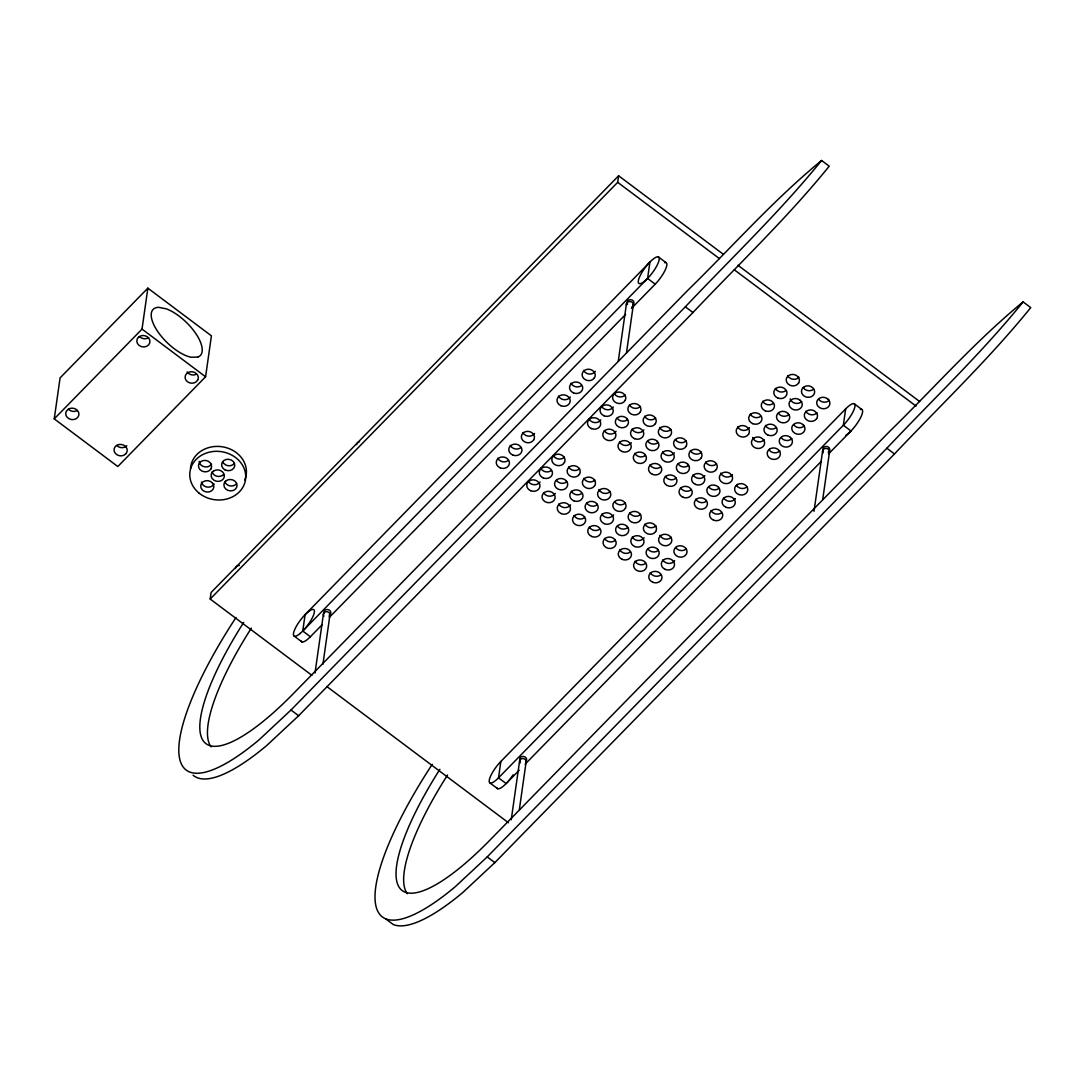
<?xml version="1.0" encoding="UTF-8"?>
<svg xmlns="http://www.w3.org/2000/svg" width="1085" height="1085" viewBox="0 0 1085 1085"><rect width="100%" height="100%" fill="white"/><g stroke="black" fill="none" stroke-linecap="round" stroke-linejoin="round"><path stroke-width="1.5" d="M54.25 418.864L60.082 377.905L147.858 288.149L211.412 335.821L205.58 376.78L117.817 466.523L54.25 418.864L142.026 329.108L147.858 288.149M311.87 675.304L210.178 599.042L211.114 592.478L618.626 175.784L723.044 254.08M302.756 631.036L305.088 614.652L649.915 262.055L647.582 278.438L302.756 631.036L310.378 636.746L322.231 624.635M315.03 672.917L323.425 613.947M322.923 664.251L329.921 615.114M500.85 761.467A16.492 4.435 -53.1 0 0 489.24 780.346A16.492 4.435 -53.1 0 0 498.517 777.85L843.343 425.252A16.492 4.435 -53.1 0 0 854.966 406.373A16.492 4.435 -53.1 0 0 845.676 408.869L500.85 761.467L498.517 777.85L506.152 783.573L519.186 770.241M511.225 819.799L519.62 760.816M519.362 809.491L526.116 761.982M210.178 599.042L617.69 182.334L618.626 175.784M618.287 361.102L626.452 303.759M626.506 352.801L633.26 305.292M814.021 511.252L822.647 450.641M822.701 499.67L829.469 452.174M845.676 408.869L843.343 425.252L850.979 430.976L828.465 453.991M193.076 775.205A197.958 53.192 -53.1 0 0 266.652 745.585L298.633 715.747L692.962 312.521C738.695 264.13 787.276 217.976 829.225 166.195L821.589 160.485C779.64 212.253 731.073 258.406 685.34 306.811L290.997 710.024L259.03 739.861A197.958 53.192 -53.1 0 1 179.486 757.9A197.958 53.192 -53.1 0 1 236.001 617.487M385.609 918.805L393.231 924.515A197.958 53.192 -53.1 0 0 462.847 892.467L494.828 862.629L894.488 453.95C940.234 405.546 988.801 359.393 1030.75 307.625L1023.128 301.901C981.179 353.683 932.598 399.822 886.865 448.227L487.206 856.906L455.225 886.743A197.958 53.192 -53.1 0 1 375.681 904.768A197.958 53.192 -53.1 0 1 432.21 764.355M329.216 616.429L329.664 615.819A3.296 2.848 8.1 0 0 326.354 611.669A3.296 2.848 8.1 0 0 323.995 616.104M564.376 457.138L564.024 457.558A6.605 5.71 8.1 0 1 553.621 455.985M625.136 395.008L624.784 395.442A6.605 5.71 8.1 0 1 614.381 393.855M625.394 502.897L625.055 503.332A6.605 5.71 8.1 0 1 614.639 501.745M686.154 440.768L685.801 441.202A6.605 5.71 8.1 0 1 675.399 439.615M211.507 464.177L209.975 465.736A6.605 5.71 8.1 0 1 203.112 466.36A6.605 5.71 8.1 0 1 199.165 461.274M329.338 617.365L625.584 314.447M631.511 308.384L655.204 284.161A16.492 4.435 -53.1 0 0 665.58 269.229A16.492 4.435 -53.1 0 0 664.59 262.624M579.621 468.544L578.834 469.344A6.605 5.71 8.1 0 1 568.594 466.943M640.381 406.414L639.594 407.214A6.605 5.71 8.1 0 1 629.354 404.814M640.638 514.304L639.852 515.104A6.605 5.71 8.1 0 1 629.612 512.703M701.398 452.174L700.612 452.974A6.605 5.71 8.1 0 1 690.372 450.573M749.477 427.707L747.945 429.28A6.605 5.71 8.1 0 1 737.705 426.866M798.872 377.214L797.963 378.136A6.605 5.71 8.1 0 1 791.114 378.746L789.107 377.499A6.605 5.71 8.1 0 1 787.724 375.722M816.964 412.707L816.056 413.629A6.605 5.71 8.1 0 1 809.207 414.239L807.199 412.992A6.605 5.71 8.1 0 1 805.829 411.215M525.113 764.179L821.345 461.261M595.312 371.341L593.766 372.901A6.564 5.669 8.1 0 1 586.944 373.471L584.964 372.209A6.564 5.669 8.1 0 1 583.608 370.433M534.552 433.471L533.006 435.017A6.564 5.669 8.1 0 1 526.184 435.6L524.204 434.339A6.564 5.669 8.1 0 1 522.848 432.562M655.584 417.847L654.784 418.661A6.564 5.669 8.1 0 1 647.962 419.23L645.982 417.983A6.564 5.669 8.1 0 1 644.626 416.206M594.838 479.977L594.038 480.791A6.564 5.669 8.1 0 1 587.202 481.36L585.222 480.099A6.564 5.669 8.1 0 1 583.866 478.322M716.602 463.607L715.815 464.421A6.564 5.669 8.1 0 1 708.98 464.99L707 463.743A6.564 5.669 8.1 0 1 705.643 461.966M655.855 525.737L655.055 526.55A6.564 5.669 8.1 0 1 648.22 527.12L646.24 525.872A6.564 5.669 8.1 0 1 644.883 524.096M670.883 429.321L669.784 430.311A6.605 5.71 8.1 0 1 662.867 430.555L660.955 429.199A6.605 5.71 8.1 0 1 659.707 427.354M610.123 491.451L609.024 492.441A6.605 5.71 8.1 0 1 602.107 492.685L600.195 491.329A6.605 5.71 8.1 0 1 598.947 489.484M732.443 474.593L730.802 476.071A6.605 5.71 8.1 0 1 723.885 476.315L721.973 474.959A6.605 5.71 8.1 0 1 720.725 473.114M671.14 537.211L670.042 538.201A6.605 5.71 8.1 0 1 663.125 538.445L661.213 537.089A6.605 5.71 8.1 0 1 659.965 535.244M126.823 445.691L125.548 446.762A6.605 5.71 8.1 0 1 118.631 446.83L116.76 445.433M764.206 439.845L762.402 441.188A6.605 5.71 8.1 0 1 752.624 437.499M821.589 160.485C773.578 199.843 732.104 247.041 687.673 290.427L293.33 693.654A164.974 44.336 -53.1 0 1 203.261 740.852A164.974 44.336 -53.1 0 1 243.705 622.397M1023.128 301.901C975.117 341.273 933.629 388.471 889.198 431.844L489.538 840.522A164.974 44.336 -53.1 0 1 399.47 887.72A164.974 44.336 -53.1 0 1 439.913 769.279M737.949 265.269L919.66 401.531M617.69 182.334L719.396 258.596M734.314 269.785L916.011 406.061M658.378 256.901L666 262.611M854.139 403.715L861.775 409.438M886.865 448.227L894.488 453.95M647.582 278.438L655.204 284.161M685.34 306.811L692.962 312.521M142.026 329.108L205.58 376.78M68.45 409.208L70.322 410.605A6.605 5.71 8.1 0 0 77.238 410.537M294.293 636.19L301.915 641.913M490.054 783.004L497.689 788.727M326.788 686.493L508.485 822.755M487.206 856.906L494.828 862.629M290.997 710.024L298.633 715.747M818.836 399.551L820.558 401.084A6.605 5.71 8.1 0 0 829.333 400.297M793.894 425.049L795.617 426.595A6.605 5.71 8.1 0 0 804.392 425.795M781.349 437.879L783.072 439.411A6.605 5.71 8.1 0 0 791.847 438.625M778.42 413.304L780.02 414.931A6.605 5.71 8.1 0 0 788.863 414.619M234.346 463.458A6.605 5.71 8.1 0 1 225.734 464.963L223.863 463.553A6.605 5.71 8.1 0 1 222.669 461.681M660.548 575.077A6.605 5.71 8.1 0 1 653.685 575.687L651.678 574.44A6.605 5.71 8.1 0 1 650.308 572.663M674.612 560.687A6.605 5.71 8.1 0 1 666.217 562.871L664.223 561.623A6.605 5.71 8.1 0 1 662.84 559.846M613.337 407.024A6.605 5.71 8.1 0 1 604.942 409.221L602.934 407.974A6.605 5.71 8.1 0 1 601.565 406.197M540.045 481.984A6.605 5.71 8.1 0 1 531.65 484.168L529.643 482.92A6.605 5.71 8.1 0 1 528.273 481.143M570.547 504.864A6.605 5.71 8.1 0 1 562.152 507.048L560.158 505.8A6.605 5.71 8.1 0 1 558.775 504.023M581.546 493.607A6.605 5.71 8.1 0 1 574.697 494.231L572.69 492.983A6.605 5.71 8.1 0 1 571.32 491.207M600.805 419.854A6.605 5.71 8.1 0 1 592.41 422.038L590.403 420.79A6.605 5.71 8.1 0 1 589.019 419.013M660.277 467.187A6.605 5.71 8.1 0 1 653.428 467.798L651.42 466.55A6.605 5.71 8.1 0 1 650.037 464.773M690.792 490.067A6.605 5.71 8.1 0 1 683.93 490.691L681.936 489.43A6.605 5.71 8.1 0 1 680.553 487.653M645.29 563.63A6.605 5.71 8.1 0 1 635.05 561.23M630.032 552.197A6.605 5.71 8.1 0 1 623.17 552.808L621.176 551.56A6.605 5.71 8.1 0 1 619.793 549.783M614.775 540.75A6.605 5.71 8.1 0 1 604.535 538.35M627.767 527.595A6.605 5.71 8.1 0 1 617.351 526.008M613.595 514.914A6.605 5.71 8.1 0 1 605.199 517.111L603.206 515.863A6.605 5.71 8.1 0 1 601.822 514.087M599.53 529.317A6.605 5.71 8.1 0 1 592.668 529.928L590.66 528.68A6.605 5.71 8.1 0 1 589.291 526.903M235.377 568.594A4.53 3.92 8.1 0 1 239.378 565.434M658.012 442.585A6.605 5.71 8.1 0 1 647.596 440.998M631.307 442.734A6.605 5.71 8.1 0 1 622.912 444.918L620.905 443.67A6.605 5.71 8.1 0 1 619.535 441.893M581.289 385.717A6.605 5.71 8.1 0 1 574.44 386.341L572.432 385.094A6.605 5.71 8.1 0 1 571.049 383.317M746.833 486.962A6.605 5.71 8.1 0 1 740.092 488.128L737.963 487.043A6.605 5.71 8.1 0 1 736.417 485.375M570.29 396.974A6.605 5.71 8.1 0 1 561.894 399.158L559.887 397.91A6.605 5.71 8.1 0 1 558.517 396.133M555.289 493.417A6.605 5.71 8.1 0 1 549.254 496.17A6.605 5.71 8.1 0 1 543.517 492.576M597.252 504.701A6.605 5.71 8.1 0 1 586.849 503.128M644.11 537.794A6.605 5.71 8.1 0 1 635.715 539.991L633.708 538.743A6.605 5.71 8.1 0 1 632.338 536.966M584.273 517.87A6.605 5.71 8.1 0 1 574.033 515.47M507.997 460.664A6.605 5.71 8.1 0 1 501.134 461.288L499.141 460.04A6.605 5.71 8.1 0 1 497.757 458.263M658.269 550.475A6.605 5.71 8.1 0 1 647.867 548.888M686.073 549.091A6.605 5.71 8.1 0 1 675.657 547.505M719.029 488.345A6.605 5.71 8.1 0 1 708.627 486.758M616.049 431.287A6.605 5.71 8.1 0 1 610.014 434.041A6.605 5.71 8.1 0 1 604.277 430.46M735.372 498.558A6.605 5.71 8.1 0 1 726.977 500.741L724.983 499.493A6.605 5.71 8.1 0 1 723.6 497.717M688.527 465.465A6.605 5.71 8.1 0 1 678.111 463.878M704.87 475.678A6.605 5.71 8.1 0 1 696.475 477.861L694.468 476.613A6.605 5.71 8.1 0 1 693.098 474.837M643.853 429.904A6.605 5.71 8.1 0 1 635.457 432.101L633.45 430.853A6.605 5.71 8.1 0 1 632.067 429.077M513.137 774.785A16.492 4.435 -53.1 0 1 496.916 787.818M860.351 409.438A16.492 4.435 -53.1 0 1 859.713 419.298A16.492 4.435 -53.1 0 1 845.907 435.221M721.294 512.947A6.605 5.71 8.1 0 1 714.445 513.571L712.438 512.31A6.605 5.71 8.1 0 1 711.068 510.533M706.05 501.501A6.605 5.71 8.1 0 1 695.81 499.1M675.535 478.621A6.605 5.71 8.1 0 1 665.295 476.22M674.355 452.798A6.605 5.71 8.1 0 1 665.959 454.981L663.966 453.733A6.605 5.71 8.1 0 1 662.582 451.957M645.033 455.741A6.605 5.71 8.1 0 1 634.793 453.34M627.51 419.692A6.605 5.71 8.1 0 1 617.094 418.118M525.723 761.561A3.499 3.024 8.1 0 0 525.493 757.276L524.747 756.788A3.499 3.024 8.1 0 0 520.203 760.965M828.167 452.079A3.499 3.024 8.1 0 0 828.628 447.291L827.882 446.817A3.499 3.024 8.1 0 0 823.352 450.994M551.044 470.727A6.605 5.71 8.1 0 1 544.182 471.351L542.188 470.103A6.605 5.71 8.1 0 1 540.805 468.327M566.75 481.821A6.605 5.71 8.1 0 1 556.334 480.248M190.499 468.761A28.047 24.263 8.1 0 1 223.876 447.074A28.047 24.263 8.1 0 1 244.749 479.977M356.599 444.619A4.53 3.92 8.1 0 1 359.474 441.676M214.043 483.924A6.605 5.71 8.1 0 1 207.126 487.07A6.605 5.71 8.1 0 1 201.484 482.011M236.611 483.679A6.605 5.71 8.1 0 1 230.291 485.917A6.605 5.71 8.1 0 1 224.934 481.903M223.537 474.552A6.605 5.71 8.1 0 1 214.762 475.352L213.04 473.806A6.605 5.71 8.1 0 1 212.05 471.853M633.07 304.79A3.499 3.024 8.1 0 0 632.84 300.504L632.094 300.03A3.499 3.024 8.1 0 0 627.564 304.207M520.19 762.972A3.296 2.848 8.1 0 1 522.55 758.537A3.296 2.848 8.1 0 1 525.872 762.687M407.282 893.715A164.974 44.336 -53.1 0 1 447.535 775.002M631.741 307.15A3.499 3.024 8.1 0 0 632.202 302.362L631.456 301.888A3.499 3.024 8.1 0 0 626.533 305.333M828.642 453.53A3.499 3.024 8.1 0 0 828.397 449.244L827.652 448.77A3.499 3.024 8.1 0 0 823.122 452.947M211.087 746.846A164.974 44.336 -53.1 0 1 251.34 628.12M520.529 447.847A6.605 5.71 8.1 0 1 513.68 448.471L511.672 447.223A6.605 5.71 8.1 0 1 510.303 445.433M310.378 636.746A16.492 4.435 -53.1 0 1 301.155 641.004M329.216 615.168A3.499 3.024 8.1 0 0 329.677 610.394L328.931 609.906A3.499 3.024 8.1 0 0 324.008 613.364M760.49 416.464A6.605 5.71 8.1 0 1 753.627 417.074L751.62 415.826A6.605 5.71 8.1 0 1 750.25 414.05M773.022 403.634A6.605 5.71 8.1 0 1 766.159 404.257L764.166 403.01A6.605 5.71 8.1 0 1 762.782 401.233M775.653 427.951A6.605 5.71 8.1 0 1 768.79 428.48L766.81 427.205A6.605 5.71 8.1 0 1 765.454 425.401M779.803 450.94A6.605 5.71 8.1 0 1 769.306 450.194M785.567 390.817A6.605 5.71 8.1 0 1 778.704 391.441L776.697 390.18A6.605 5.71 8.1 0 1 775.327 388.403M801.679 401.531A6.605 5.71 8.1 0 1 792.891 402.332L791.182 400.785A6.605 5.71 8.1 0 1 790.192 398.832M148.564 337.72A6.605 5.71 8.1 0 1 139.734 336.784M195.544 374.596A6.605 5.71 8.1 0 1 187.122 371.884M813.669 389.23A6.605 5.71 8.1 0 1 803.253 387.643M138.473 337.259L137.212 339.008A6.605 5.71 8.1 0 0 144.061 346.956A6.605 5.71 8.1 0 0 148.943 338.371L147.289 336.77A6.605 5.71 8.1 0 0 138.473 337.259M599.368 490.176L598.079 491.898A6.605 5.71 8.1 0 0 599.273 497.879L601.185 499.236A6.605 5.71 8.1 0 0 608.088 498.992L609.743 497.513A6.605 5.71 8.1 0 0 609.824 491.491L608.21 489.864A6.605 5.71 8.1 0 0 599.368 490.176M660.128 428.046L658.839 429.768A6.605 5.71 8.1 0 0 660.019 435.75L661.931 437.106A6.605 5.71 8.1 0 0 668.848 436.862L670.503 435.383A6.605 5.71 8.1 0 0 670.584 429.362L668.97 427.734A6.605 5.71 8.1 0 0 660.128 428.046M660.399 535.936L659.097 537.658A6.605 5.71 8.1 0 0 660.29 543.639L662.203 544.995A6.605 5.71 8.1 0 0 669.106 544.751L670.761 543.273A6.605 5.71 8.1 0 0 670.842 537.251L669.228 535.624A6.605 5.71 8.1 0 0 660.399 535.936M721.145 473.806L719.857 475.528A6.605 5.71 8.1 0 0 721.05 481.509L722.963 482.866A6.605 5.71 8.1 0 0 729.866 482.622L731.521 481.143A6.605 5.71 8.1 0 0 731.602 475.121L729.988 473.494A6.605 5.71 8.1 0 0 721.145 473.806M67.65 409.696L66.293 411.391A6.605 5.71 8.1 0 0 67.284 417.399L69.155 418.796A6.605 5.71 8.1 0 0 77.781 417.291A6.605 5.71 8.1 0 0 76.506 409.615A6.605 5.71 8.1 0 0 67.65 409.696M197.728 379.967L196.371 381.662A6.605 5.71 8.1 0 1 187.502 381.744A6.605 5.71 8.1 0 1 186.24 374.067A6.605 5.71 8.1 0 1 194.866 372.562L196.724 373.959A6.605 5.71 8.1 0 1 197.728 379.967M225.788 480.994L224.432 482.689A6.605 5.71 8.1 0 0 230.4 490.908A6.605 5.71 8.1 0 0 236.557 483.232A6.605 5.71 8.1 0 0 225.788 480.994M564.458 462.427L563.101 464.122A6.605 5.71 8.1 0 1 554.245 464.204A6.605 5.71 8.1 0 1 552.97 456.527L554.679 455.09A6.605 5.71 8.1 0 1 562.6 455.646A6.605 5.71 8.1 0 1 564.458 462.427M625.218 400.297L623.861 401.992A6.605 5.71 8.1 0 1 615.005 402.074A6.605 5.71 8.1 0 1 613.73 394.397L615.426 392.96A6.605 5.71 8.1 0 1 623.36 393.53A6.605 5.71 8.1 0 1 625.218 400.297M625.475 508.187L624.119 509.882A6.605 5.71 8.1 0 1 615.263 509.964A6.605 5.71 8.1 0 1 613.988 502.287L615.697 500.85A6.605 5.71 8.1 0 1 623.617 501.419A6.605 5.71 8.1 0 1 625.475 508.187M686.235 446.057L684.879 447.752A6.605 5.71 8.1 0 1 676.023 447.834A6.605 5.71 8.1 0 1 674.748 440.157L676.457 438.72A6.605 5.71 8.1 0 1 684.377 439.289A6.605 5.71 8.1 0 1 686.235 446.057M753.627 438.326L752.163 439.954A6.605 5.71 8.1 0 0 753.573 446.789A6.605 5.71 8.1 0 0 761.467 447.739L763.27 446.396A6.605 5.71 8.1 0 0 762.497 438.693L760.449 437.499A6.605 5.71 8.1 0 0 753.627 438.326M210.802 469.086L209.269 470.659A6.605 5.71 8.1 0 1 198.745 467.581A6.605 5.71 8.1 0 1 205.716 460.447A6.605 5.71 8.1 0 1 210.802 469.086M213.528 471.121L211.982 472.694A6.605 5.71 8.1 0 0 212.348 478.729L214.057 480.262A6.605 5.71 8.1 0 0 222.832 479.475A6.605 5.71 8.1 0 0 222.384 471.758L220.377 470.497A6.605 5.71 8.1 0 0 213.528 471.121M579.444 474.335L577.912 475.895A6.605 5.71 8.1 0 1 567.387 472.816A6.605 5.71 8.1 0 1 574.345 465.696A6.605 5.71 8.1 0 1 579.444 474.335M640.204 412.205L638.658 413.765A6.605 5.71 8.1 0 1 628.134 410.7A6.605 5.71 8.1 0 1 635.105 403.566A6.605 5.71 8.1 0 1 640.204 412.205M640.462 520.095L638.929 521.668A6.605 5.71 8.1 0 1 628.405 518.589A6.605 5.71 8.1 0 1 635.362 511.455A6.605 5.71 8.1 0 1 640.462 520.095M701.222 457.965L699.676 459.538A6.605 5.71 8.1 0 1 689.165 456.459A6.605 5.71 8.1 0 1 696.122 449.326A6.605 5.71 8.1 0 1 701.222 457.965M748.555 434.258L747.009 435.831A6.605 5.71 8.1 0 1 738.153 435.207A6.605 5.71 8.1 0 1 737.705 427.49A6.605 5.71 8.1 0 1 746.48 426.69L748.189 428.236A6.605 5.71 8.1 0 1 748.555 434.258M798.574 383.113L797.041 384.687A6.605 5.71 8.1 0 1 790.178 385.311L788.171 384.049A6.605 5.71 8.1 0 1 787.724 376.332A6.605 5.71 8.1 0 1 796.498 375.546L798.221 377.078A6.605 5.71 8.1 0 1 798.574 383.113M769.55 449.149L768.017 450.709A6.605 5.71 8.1 0 0 770.092 458.29A6.605 5.71 8.1 0 0 778.867 457.49A6.605 5.71 8.1 0 0 778.42 449.773L776.412 448.525A6.605 5.71 8.1 0 0 769.55 449.149M816.666 418.607L815.133 420.18A6.605 5.71 8.1 0 1 808.271 420.804L806.264 419.542A6.605 5.71 8.1 0 1 805.816 411.825A6.605 5.71 8.1 0 1 814.591 411.039L816.313 412.571A6.605 5.71 8.1 0 1 816.666 418.607M594.377 377.892L592.844 379.452A6.564 5.669 8.1 0 1 586.008 380.021L584.028 378.76A6.564 5.669 8.1 0 1 583.649 371.097A6.564 5.669 8.1 0 1 592.383 370.365A6.564 5.669 8.1 0 1 594.377 377.892M533.617 440.022L532.084 441.581A6.564 5.669 8.1 0 1 525.248 442.151L523.268 440.89A6.564 5.669 8.1 0 1 522.889 433.227A6.564 5.669 8.1 0 1 531.623 432.495A6.564 5.669 8.1 0 1 533.617 440.022M655.394 423.652L653.862 425.211A6.564 5.669 8.1 0 1 647.026 425.781L645.046 424.533A6.564 5.669 8.1 0 1 644.666 416.857A6.564 5.669 8.1 0 1 653.401 416.125A6.564 5.669 8.1 0 1 655.394 423.652M594.634 485.782L593.102 487.341A6.564 5.669 8.1 0 1 586.28 487.911L584.286 486.663A6.564 5.669 8.1 0 1 583.906 478.987A6.564 5.669 8.1 0 1 592.641 478.254A6.564 5.669 8.1 0 1 594.634 485.782M716.412 469.425L714.879 470.971A6.564 5.669 8.1 0 1 708.044 471.541L706.064 470.293A6.564 5.669 8.1 0 1 705.684 462.617A6.564 5.669 8.1 0 1 714.418 461.885A6.564 5.669 8.1 0 1 716.412 469.425M655.652 531.555L654.119 533.101A6.564 5.669 8.1 0 1 647.297 533.671L645.317 532.423A6.564 5.669 8.1 0 1 644.924 524.747A6.564 5.669 8.1 0 1 653.658 524.014A6.564 5.669 8.1 0 1 655.652 531.555M126.077 453.53L124.382 454.954A6.605 5.71 8.1 0 1 117.465 455.022L115.593 453.625A6.605 5.71 8.1 0 1 115.959 445.935A6.605 5.71 8.1 0 1 124.816 445.854A6.605 5.71 8.1 0 1 126.077 453.53M804.31 386.748L802.615 388.186A6.605 5.71 8.1 0 0 803.876 395.862A6.605 5.71 8.1 0 0 812.733 395.781A6.605 5.71 8.1 0 0 813.099 388.091L811.227 386.694A6.605 5.71 8.1 0 0 804.31 386.748M737.474 484.48L735.766 485.917A6.605 5.71 8.1 0 0 737.041 493.594L739.156 494.679A6.605 5.71 8.1 0 0 747.796 489.783L747.443 487.694A6.605 5.71 8.1 0 0 737.474 484.48M676.714 546.609L675.006 548.047A6.605 5.71 8.1 0 0 678.396 556.808A6.605 5.71 8.1 0 0 687.036 551.912L686.683 549.824A6.605 5.71 8.1 0 0 676.714 546.609M197.796 357.087L191.163 357.25A32.998 13.969 44.4 0 1 157.094 330.559A32.998 13.969 44.4 0 1 158.654 307.326L166.385 308.872A32.998 13.969 44.4 0 1 196.344 334.356A32.998 13.969 44.4 0 1 197.796 357.087M827.95 399.131L825.943 397.883A6.605 5.71 8.1 0 0 818.226 399.212A6.605 5.71 8.1 0 0 817.9 406.102L819.623 407.635A6.605 5.71 8.1 0 0 828.397 406.848A6.605 5.71 8.1 0 0 827.95 399.131M800.282 400.365L798.289 399.117A6.605 5.71 8.1 0 0 790.572 400.46A6.605 5.71 8.1 0 0 790.246 407.336L791.969 408.882A6.605 5.71 8.1 0 0 800.744 408.082A6.605 5.71 8.1 0 0 800.282 400.365M777.769 397.992L775.775 396.744A6.605 5.71 8.1 0 1 775.314 389.027A6.605 5.71 8.1 0 1 784.089 388.227L785.811 389.773A6.605 5.71 8.1 0 1 785.486 396.649A6.605 5.71 8.1 0 1 777.769 397.992M803.009 424.628L801.001 423.381A6.605 5.71 8.1 0 0 793.284 424.723A6.605 5.71 8.1 0 0 792.959 431.599L794.681 433.146A6.605 5.71 8.1 0 0 803.456 432.345A6.605 5.71 8.1 0 0 803.009 424.628M765.237 410.808L763.23 409.56A6.605 5.71 8.1 0 1 762.782 401.843A6.605 5.71 8.1 0 1 771.557 401.043L773.279 402.589A6.605 5.71 8.1 0 1 772.94 409.465A6.605 5.71 8.1 0 1 765.237 410.808M790.463 437.458L788.456 436.197A6.605 5.71 8.1 0 0 780.752 437.54A6.605 5.71 8.1 0 0 780.427 444.43L782.136 445.962A6.605 5.71 8.1 0 0 790.911 445.175A6.605 5.71 8.1 0 0 790.463 437.458M752.692 423.638L750.698 422.377A6.605 5.71 8.1 0 1 750.237 414.66A6.605 5.71 8.1 0 1 759.012 413.873L760.734 415.406A6.605 5.71 8.1 0 1 760.409 422.296A6.605 5.71 8.1 0 1 752.692 423.638M573.504 392.892L571.497 391.644A6.605 5.71 8.1 0 1 571.049 383.927A6.605 5.71 8.1 0 1 579.824 383.127L581.546 384.673A6.605 5.71 8.1 0 1 581.221 391.549A6.605 5.71 8.1 0 1 573.504 392.892M604.006 415.772L602.012 414.524A6.605 5.71 8.1 0 1 601.551 406.807A6.605 5.71 8.1 0 1 610.326 406.007L612.048 407.553A6.605 5.71 8.1 0 1 611.723 414.429A6.605 5.71 8.1 0 1 604.006 415.772M634.522 438.652L632.514 437.404A6.605 5.71 8.1 0 1 632.067 429.687A6.605 5.71 8.1 0 1 640.842 428.887L642.564 430.433A6.605 5.71 8.1 0 1 642.239 437.309A6.605 5.71 8.1 0 1 634.522 438.652M665.024 461.532L663.03 460.284A6.605 5.71 8.1 0 1 662.569 452.567A6.605 5.71 8.1 0 1 671.357 451.767L673.066 453.313A6.605 5.71 8.1 0 1 672.741 460.189A6.605 5.71 8.1 0 1 665.024 461.532M695.539 484.412L693.532 483.164A6.605 5.71 8.1 0 1 693.084 475.447A6.605 5.71 8.1 0 1 701.859 474.66L703.582 476.193A6.605 5.71 8.1 0 1 703.256 483.069A6.605 5.71 8.1 0 1 695.539 484.412M726.055 507.292L724.048 506.044A6.605 5.71 8.1 0 1 723.587 498.327A6.605 5.71 8.1 0 1 732.375 497.54L734.084 499.073A6.605 5.71 8.1 0 1 733.758 505.963A6.605 5.71 8.1 0 1 726.055 507.292M560.959 405.709L558.965 404.461A6.605 5.71 8.1 0 1 558.504 396.744A6.605 5.71 8.1 0 1 567.279 395.957L569.001 397.49A6.605 5.71 8.1 0 1 568.676 404.38A6.605 5.71 8.1 0 1 560.959 405.709M591.474 428.589L589.467 427.341A6.605 5.71 8.1 0 1 589.019 419.624A6.605 5.71 8.1 0 1 597.794 418.837L599.517 420.37A6.605 5.71 8.1 0 1 599.191 427.259A6.605 5.71 8.1 0 1 591.474 428.589M621.976 451.482L619.983 450.221A6.605 5.71 8.1 0 1 619.521 442.504A6.605 5.71 8.1 0 1 628.296 441.717L630.019 443.25A6.605 5.71 8.1 0 1 629.693 450.139A6.605 5.71 8.1 0 1 621.976 451.482M652.492 474.362L650.485 473.101A6.605 5.71 8.1 0 1 650.037 465.384A6.605 5.71 8.1 0 1 658.812 464.597L660.534 466.13A6.605 5.71 8.1 0 1 660.209 473.019A6.605 5.71 8.1 0 1 652.492 474.362M682.994 497.242L681 495.981A6.605 5.71 8.1 0 1 680.539 488.264A6.605 5.71 8.1 0 1 689.328 487.477L691.036 489.01A6.605 5.71 8.1 0 1 690.711 495.899A6.605 5.71 8.1 0 1 682.994 497.242M713.51 520.122L711.502 518.874A6.605 5.71 8.1 0 1 711.055 511.157A6.605 5.71 8.1 0 1 719.83 510.357L721.552 511.903A6.605 5.71 8.1 0 1 721.227 518.779A6.605 5.71 8.1 0 1 713.51 520.122M512.744 455.022L510.737 453.774A6.605 5.71 8.1 0 1 510.289 446.057A6.605 5.71 8.1 0 1 519.064 445.257L520.786 446.803A6.605 5.71 8.1 0 1 520.461 453.679A6.605 5.71 8.1 0 1 512.744 455.022M543.246 477.902L541.252 476.654A6.605 5.71 8.1 0 1 540.791 468.937A6.605 5.71 8.1 0 1 549.58 468.137L551.288 469.683A6.605 5.71 8.1 0 1 550.963 476.559A6.605 5.71 8.1 0 1 543.246 477.902M573.762 500.782L571.754 499.534A6.605 5.71 8.1 0 1 571.307 491.817A6.605 5.71 8.1 0 1 580.082 491.017L581.804 492.563A6.605 5.71 8.1 0 1 581.479 499.439A6.605 5.71 8.1 0 1 573.762 500.782M604.277 523.662L602.27 522.414A6.605 5.71 8.1 0 1 601.809 514.697A6.605 5.71 8.1 0 1 610.597 513.897L612.306 515.443A6.605 5.71 8.1 0 1 611.981 522.319A6.605 5.71 8.1 0 1 604.277 523.662M634.779 546.542L632.772 545.294A6.605 5.71 8.1 0 1 632.324 537.577A6.605 5.71 8.1 0 1 641.099 536.777L642.822 538.323A6.605 5.71 8.1 0 1 642.496 545.199A6.605 5.71 8.1 0 1 634.779 546.542M665.295 569.422L663.288 568.174A6.605 5.71 8.1 0 1 662.84 560.457A6.605 5.71 8.1 0 1 671.615 559.657L673.324 561.203A6.605 5.71 8.1 0 1 672.998 568.079A6.605 5.71 8.1 0 1 665.295 569.422M500.199 467.838L498.205 466.591A6.605 5.71 8.1 0 1 497.744 458.874A6.605 5.71 8.1 0 1 506.519 458.073L508.241 459.62A6.605 5.71 8.1 0 1 507.916 466.496A6.605 5.71 8.1 0 1 500.199 467.838M530.714 490.718L528.707 489.471A6.605 5.71 8.1 0 1 528.259 481.754A6.605 5.71 8.1 0 1 537.034 480.967L538.757 482.499A6.605 5.71 8.1 0 1 538.431 489.376A6.605 5.71 8.1 0 1 530.714 490.718M561.216 513.598L559.223 512.351A6.605 5.71 8.1 0 1 558.761 504.633A6.605 5.71 8.1 0 1 567.55 503.847L569.259 505.379A6.605 5.71 8.1 0 1 568.933 512.269A6.605 5.71 8.1 0 1 561.216 513.598M591.732 536.478L589.725 535.231A6.605 5.71 8.1 0 1 589.277 527.513A6.605 5.71 8.1 0 1 598.052 526.727L599.774 528.259A6.605 5.71 8.1 0 1 599.449 535.149A6.605 5.71 8.1 0 1 591.732 536.478M622.247 559.372L620.24 558.11A6.605 5.71 8.1 0 1 619.779 550.393A6.605 5.71 8.1 0 1 628.568 549.607L630.277 551.139A6.605 5.71 8.1 0 1 629.951 558.029A6.605 5.71 8.1 0 1 622.247 559.372M652.75 582.252L650.742 580.99A6.605 5.71 8.1 0 1 650.295 573.273A6.605 5.71 8.1 0 1 659.07 572.487L660.792 574.019A6.605 5.71 8.1 0 1 660.467 580.909A6.605 5.71 8.1 0 1 652.75 582.252M767.854 435.031L765.874 433.756A6.605 5.71 8.1 0 1 765.562 426.039A6.605 5.71 8.1 0 1 774.351 425.361L776.046 426.934A6.605 5.71 8.1 0 1 775.599 433.797A6.605 5.71 8.1 0 1 767.854 435.031M788.035 413.466L786.123 412.11A6.605 5.71 8.1 0 0 778.298 413.019A6.605 5.71 8.1 0 0 777.484 419.854L779.084 421.482A6.605 5.71 8.1 0 0 787.927 421.17A6.605 5.71 8.1 0 0 788.035 413.466M626.94 418.552L625.068 417.155A6.605 5.71 8.1 0 0 615.344 421.238A6.605 5.71 8.1 0 0 623.821 427.598A6.605 5.71 8.1 0 0 626.94 418.552M657.442 441.446L655.584 440.035A6.605 5.71 8.1 0 0 645.86 444.118A6.605 5.71 8.1 0 0 654.336 450.478A6.605 5.71 8.1 0 0 657.442 441.446M687.958 464.326L686.086 462.915A6.605 5.71 8.1 0 0 676.362 466.998A6.605 5.71 8.1 0 0 684.838 473.358A6.605 5.71 8.1 0 0 687.958 464.326M718.46 487.206L716.602 485.795A6.605 5.71 8.1 0 0 706.878 489.877A6.605 5.71 8.1 0 0 715.354 496.238A6.605 5.71 8.1 0 0 718.46 487.206M566.18 480.682L564.308 479.285A6.605 5.71 8.1 0 0 554.584 483.367A6.605 5.71 8.1 0 0 563.061 489.728A6.605 5.71 8.1 0 0 566.18 480.682M596.682 503.562L594.824 502.165A6.605 5.71 8.1 0 0 585.1 506.247A6.605 5.71 8.1 0 0 593.576 512.608A6.605 5.71 8.1 0 0 596.682 503.562M627.198 526.456L625.326 525.045A6.605 5.71 8.1 0 0 615.602 529.127A6.605 5.71 8.1 0 0 624.078 535.488A6.605 5.71 8.1 0 0 627.198 526.456M657.7 549.336L655.842 547.925A6.605 5.71 8.1 0 0 646.117 552.007A6.605 5.71 8.1 0 0 654.594 558.368A6.605 5.71 8.1 0 0 657.7 549.336M225.029 469.873L223.157 468.476A6.605 5.71 8.1 0 1 226.277 459.43A6.605 5.71 8.1 0 1 234.753 465.791A6.605 5.71 8.1 0 1 225.029 469.873M212.348 482.839L210.476 481.442A6.605 5.71 8.1 0 0 200.752 485.524A6.605 5.71 8.1 0 0 209.229 491.885A6.605 5.71 8.1 0 0 212.348 482.839M706.294 500.456L704.572 498.91A6.605 5.71 8.1 0 0 694.427 502.192A6.605 5.71 8.1 0 0 702.226 509.177A6.605 5.71 8.1 0 0 706.294 500.456M675.779 477.576L674.07 476.03A6.605 5.71 8.1 0 0 663.911 479.299A6.605 5.71 8.1 0 0 671.71 486.297A6.605 5.71 8.1 0 0 675.779 477.576M645.277 454.696L643.554 453.15A6.605 5.71 8.1 0 0 633.409 456.419A6.605 5.71 8.1 0 0 641.208 463.417A6.605 5.71 8.1 0 0 645.277 454.696M614.761 431.816L613.052 430.27A6.605 5.71 8.1 0 0 602.894 433.539A6.605 5.71 8.1 0 0 610.692 440.537A6.605 5.71 8.1 0 0 614.761 431.816M645.534 562.586L643.812 561.04A6.605 5.71 8.1 0 0 633.667 564.308A6.605 5.71 8.1 0 0 641.466 571.307A6.605 5.71 8.1 0 0 645.534 562.586M615.032 539.706L613.31 538.16A6.605 5.71 8.1 0 0 603.152 541.429A6.605 5.71 8.1 0 0 610.95 548.427A6.605 5.71 8.1 0 0 615.032 539.706M584.517 516.826L582.794 515.28A6.605 5.71 8.1 0 0 572.649 518.549A6.605 5.71 8.1 0 0 580.448 525.547A6.605 5.71 8.1 0 0 584.517 516.826M554.015 493.946L552.292 492.4A6.605 5.71 8.1 0 0 542.134 495.669A6.605 5.71 8.1 0 0 549.932 502.653A6.605 5.71 8.1 0 0 554.015 493.946M198.691 492.793A28.047 24.263 8.1 0 0 245.02 482.065A28.047 24.263 8.1 0 0 209.554 452.106A28.047 24.263 8.1 0 0 198.691 492.793M300.084 633.518A16.492 4.435 -53.1 0 0 314.311 610.407A16.492 4.435 -53.1 0 0 297.358 624.607A16.492 4.435 -53.1 0 0 300.084 633.518M644.91 280.92A16.492 4.435 -53.1 0 0 659.137 257.81A16.492 4.435 -53.1 0 0 642.184 272.01A16.492 4.435 -53.1 0 0 644.91 280.92"/></g></svg>
